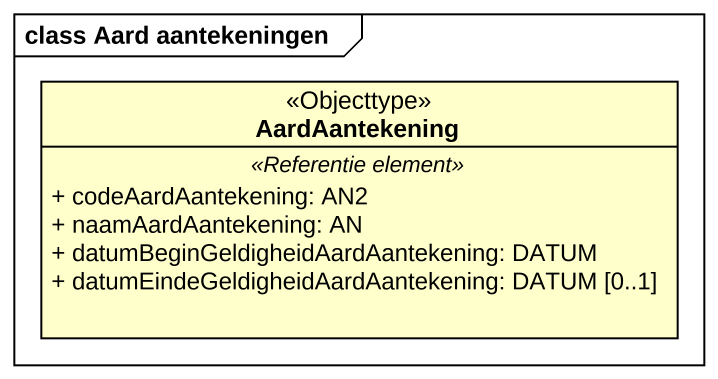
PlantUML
@startuml
mainframe class Aard aantekeningen
hide circle
hide empty members
skinparam classAttributeIconSize 0
class AardAantekening <<Objecttype>> {
  .. <<Referentie element>> ..
  + codeAardAantekening: AN2
  + naamAardAantekening: AN
  + datumBeginGeldigheidAardAantekening: DATUM
  + datumEindeGeldigheidAardAantekening: DATUM [0..1]
}
@enduml
